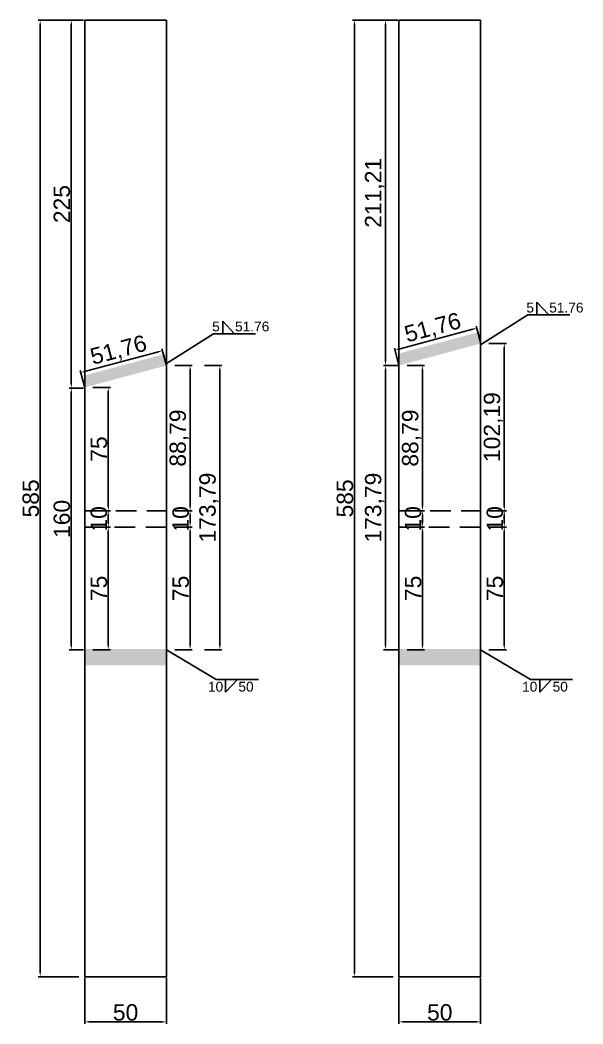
# Model space of a CAD drawing. Header units: millimetres. Extents: x 1455 to 24185, y -7041 to 4772.
# Drawn here: x 2850 to 3194, y 527 to 1141 of the extents above; entities that cross this region are included whole.
import ezdxf

# ---------------------------------------------------------------- set-up
doc = ezdxf.new("R2010")
doc.units = ezdxf.units.MM
doc.linetypes.add('DASHED', pattern=[19.05, 12.7, -6.35])
doc.layers.add('尺寸标注', color=6, linetype='Continuous')
doc.layers.add('焊缝', color=250, linetype='Continuous')
doc.styles.get("Standard").update_dxf_attribs({"font": 'arial.ttf'})
doc.dimstyles.new('ISO-25-JHF', dxfattribs={"dimtxt": 10, "dimasz": 2.5, "dimexe": 1.25, "dimexo": 0.625, "dimtad": 1, "dimtxsty": 'Standard', "dimcen": 2.5, "dimadec": 0, "dimazin": 0, "dimtfac": 1, "dimtmove": 0, "dimatfit": 3, "dimfxl": 1, "dimarcsym": 0})

# ---------------------------------------------------------------- blocks, each defined once
blk = doc.blocks.new('*D669')
at = {"layer": 'Defpoints', "color": 0, "transparency": 16777216}
for p in [(3135.65, 942.9), (3145.66, 942.9), (3135.65, 840.71)]:
    blk.add_point(p, dxfattribs=at)
at = {"layer": '尺寸标注', "color": 0, "lineweight": -2, "transparency": 16777216}
for p, q in [((3136.28, 942.9), (3146.91, 942.9)), ((3145.66, 843.21), (3145.66, 940.4)), ((3136.28, 840.71), (3146.91, 840.71))]:
    blk.add_line(p, q, dxfattribs=at)
at = {"layer": '尺寸标注', "color": 0, "transparency": 16777216}
for points in [[(3145.24, 940.4), (3146.08, 940.4), (3145.66, 942.9)], [(3145.24, 843.21), (3146.08, 843.21), (3145.66, 840.71)]]:
    blk.add_solid(points, dxfattribs=at)
at = {"layer": '尺寸标注', "color": 0, "transparency": 16777216, "insert": (3139.03, 891.81), "char_height": 10, "attachment_point": 5, "rotation": 90}
blk.add_mtext('102,19', dxfattribs=at)
blk = doc.blocks.new('*D691')
at = {"layer": 'Defpoints', "color": 0, "transparency": 16777216}
for p in [(2889.13, 555.71), (2939.13, 555.71), (2939.13, 528.12)]:
    blk.add_point(p, dxfattribs=at)
at = {"layer": '尺寸标注', "color": 0, "lineweight": -2, "transparency": 16777216}
for p, q in [((2889.13, 555.09), (2889.13, 526.87)), ((2939.13, 555.09), (2939.13, 526.87)), ((2891.63, 528.12), (2936.63, 528.12))]:
    blk.add_line(p, q, dxfattribs=at)
at = {"layer": '尺寸标注', "color": 0, "transparency": 16777216}
for points in [[(2891.63, 528.54), (2891.63, 527.71), (2889.13, 528.12)], [(2936.63, 528.54), (2936.63, 527.71), (2939.13, 528.12)]]:
    blk.add_solid(points, dxfattribs=at)
at = {"layer": '尺寸标注', "color": 0, "transparency": 16777216, "insert": (2914.13, 533.85), "char_height": 10, "attachment_point": 5}
blk.add_mtext('50', dxfattribs=at)
blk = doc.blocks.new('*D692')
at = {"layer": 'Defpoints', "color": 0, "transparency": 16777216}
for p in [(2861.93, 1140.71), (2886.19, 1140.71), (2886.19, 555.71)]:
    blk.add_point(p, dxfattribs=at)
at = {"layer": '尺寸标注', "color": 0, "lineweight": -2, "transparency": 16777216}
for p, q in [((2885.57, 1140.71), (2860.68, 1140.71)), ((2861.93, 558.21), (2861.93, 1138.21)), ((2885.57, 555.71), (2860.68, 555.71))]:
    blk.add_line(p, q, dxfattribs=at)
at = {"layer": '尺寸标注', "color": 0, "transparency": 16777216}
for points in [[(2861.52, 1138.21), (2862.35, 1138.21), (2861.93, 1140.71)], [(2861.52, 558.21), (2862.35, 558.21), (2861.93, 555.71)]]:
    blk.add_solid(points, dxfattribs=at)
at = {"layer": '尺寸标注', "color": 0, "transparency": 16777216, "insert": (2856.2, 848.21), "char_height": 10, "attachment_point": 5, "rotation": 90}
blk.add_mtext('585', dxfattribs=at)
blk = doc.blocks.new('*D695')
at = {"layer": 'Defpoints', "color": 0, "transparency": 16777216}
for p in [(2893.57, 916.11), (2903.58, 916.11), (2893.57, 840.71)]:
    blk.add_point(p, dxfattribs=at)
at = {"layer": '尺寸标注', "color": 0, "lineweight": -2, "transparency": 16777216}
for p, q in [((2894.19, 916.11), (2904.83, 916.11)), ((2903.58, 843.21), (2903.58, 913.61)), ((2894.19, 840.71), (2904.83, 840.71))]:
    blk.add_line(p, q, dxfattribs=at)
at = {"layer": '尺寸标注', "color": 0, "transparency": 16777216}
for points in [[(2903.16, 913.61), (2903.99, 913.61), (2903.58, 916.11)], [(2903.16, 843.21), (2903.99, 843.21), (2903.58, 840.71)]]:
    blk.add_solid(points, dxfattribs=at)
at = {"layer": '尺寸标注', "color": 0, "transparency": 16777216, "insert": (2897.87, 878.41), "char_height": 10, "attachment_point": 5, "rotation": 90}
blk.add_mtext('75', dxfattribs=at)
blk = doc.blocks.new('*D696')
at = {"layer": 'Defpoints', "color": 0, "transparency": 16777216}
for p in [(2943.57, 929.51), (2953.58, 929.51), (2943.57, 840.71)]:
    blk.add_point(p, dxfattribs=at)
at = {"layer": '尺寸标注', "color": 0, "lineweight": -2, "transparency": 16777216}
for p, q in [((2944.19, 929.51), (2954.83, 929.51)), ((2953.58, 843.21), (2953.58, 927.01)), ((2944.19, 840.71), (2954.83, 840.71))]:
    blk.add_line(p, q, dxfattribs=at)
at = {"layer": '尺寸标注', "color": 0, "transparency": 16777216}
for points in [[(2953.16, 927.01), (2953.99, 927.01), (2953.58, 929.51)], [(2953.16, 843.21), (2953.99, 843.21), (2953.58, 840.71)]]:
    blk.add_solid(points, dxfattribs=at)
at = {"layer": '尺寸标注', "color": 0, "transparency": 16777216, "insert": (2946.94, 885.11), "char_height": 10, "attachment_point": 5, "rotation": 90}
blk.add_mtext('88,79', dxfattribs=at)
blk = doc.blocks.new('*D701')
at = {"layer": 'Defpoints', "color": 0, "transparency": 16777216}
for p in [(2936.7, 938.58), (2939.13, 929.51), (2889.13, 916.11)]:
    blk.add_point(p, dxfattribs=at)
at = {"layer": '尺寸标注', "color": 0, "lineweight": -2, "transparency": 16777216}
for p, q in [((2938.97, 930.11), (2936.37, 939.78)), ((2889.11, 925.83), (2934.28, 937.93)), ((2888.97, 916.71), (2886.37, 926.39))]:
    blk.add_line(p, q, dxfattribs=at)
at = {"layer": '尺寸标注', "color": 0, "transparency": 16777216}
for points in [[(2934.18, 938.33), (2934.39, 937.53), (2936.7, 938.58)], [(2889, 926.23), (2889.22, 925.42), (2886.7, 925.18)]]:
    blk.add_solid(points, dxfattribs=at)
at = {"layer": '尺寸标注', "color": 0, "transparency": 16777216, "insert": (2909.98, 938.29), "char_height": 10, "attachment_point": 5, "rotation": 15}
blk.add_mtext('51,76', dxfattribs=at)
blk = doc.blocks.new('*D702')
at = {"layer": 'Defpoints', "color": 0, "transparency": 16777216}
for p in [(2893.57, 830.71), (2903.58, 830.71), (2893.57, 755.71)]:
    blk.add_point(p, dxfattribs=at)
at = {"layer": '尺寸标注', "color": 0, "lineweight": -2, "transparency": 16777216}
for p, q in [((2894.19, 830.71), (2904.83, 830.71)), ((2903.58, 758.21), (2903.58, 828.21)), ((2894.19, 755.71), (2904.83, 755.71))]:
    blk.add_line(p, q, dxfattribs=at)
at = {"layer": '尺寸标注', "color": 0, "transparency": 16777216}
for points in [[(2903.16, 828.21), (2903.99, 828.21), (2903.58, 830.71)], [(2903.16, 758.21), (2903.99, 758.21), (2903.58, 755.71)]]:
    blk.add_solid(points, dxfattribs=at)
at = {"layer": '尺寸标注', "color": 0, "transparency": 16777216, "insert": (2897.87, 793.21), "char_height": 10, "attachment_point": 5, "rotation": 90}
blk.add_mtext('75', dxfattribs=at)
blk = doc.blocks.new('*D703')
at = {"layer": 'Defpoints', "color": 0, "transparency": 16777216}
for p in [(2893.57, 840.71), (2903.58, 840.71), (2893.57, 830.71)]:
    blk.add_point(p, dxfattribs=at)
at = {"layer": '尺寸标注', "color": 0, "lineweight": -2, "transparency": 16777216}
for p, q in [((2894.19, 840.71), (2904.83, 840.71)), ((2903.58, 833.21), (2903.58, 838.21)), ((2894.19, 830.71), (2904.83, 830.71))]:
    blk.add_line(p, q, dxfattribs=at)
at = {"layer": '尺寸标注', "color": 0, "transparency": 16777216}
for points in [[(2903.16, 838.21), (2903.99, 838.21), (2903.58, 840.71)], [(2903.16, 833.21), (2903.99, 833.21), (2903.58, 830.71)]]:
    blk.add_solid(points, dxfattribs=at)
at = {"layer": '尺寸标注', "color": 0, "transparency": 16777216, "insert": (2897.85, 835.71), "char_height": 10, "attachment_point": 5, "rotation": 90}
blk.add_mtext('10', dxfattribs=at)
blk = doc.blocks.new('*D681')
at = {"layer": 'Defpoints', "color": 0, "transparency": 16777216}
for p in [(2943.57, 830.71), (2953.58, 830.71), (2943.57, 755.71)]:
    blk.add_point(p, dxfattribs=at)
at = {"layer": '尺寸标注', "color": 0, "lineweight": -2, "transparency": 16777216}
for p, q in [((2944.19, 830.71), (2954.83, 830.71)), ((2953.58, 758.21), (2953.58, 828.21)), ((2944.19, 755.71), (2954.83, 755.71))]:
    blk.add_line(p, q, dxfattribs=at)
at = {"layer": '尺寸标注', "color": 0, "transparency": 16777216}
for points in [[(2953.16, 828.21), (2953.99, 828.21), (2953.58, 830.71)], [(2953.16, 758.21), (2953.99, 758.21), (2953.58, 755.71)]]:
    blk.add_solid(points, dxfattribs=at)
at = {"layer": '尺寸标注', "color": 0, "transparency": 16777216, "insert": (2947.87, 793.21), "char_height": 10, "attachment_point": 5, "rotation": 90}
blk.add_mtext('75', dxfattribs=at)
blk = doc.blocks.new('*D682')
at = {"layer": 'Defpoints', "color": 0, "transparency": 16777216}
for p in [(2943.57, 840.71), (2953.58, 840.71), (2943.57, 830.71)]:
    blk.add_point(p, dxfattribs=at)
at = {"layer": '尺寸标注', "color": 0, "lineweight": -2, "transparency": 16777216}
for p, q in [((2944.19, 840.71), (2954.83, 840.71)), ((2953.58, 833.21), (2953.58, 838.21)), ((2944.19, 830.71), (2954.83, 830.71))]:
    blk.add_line(p, q, dxfattribs=at)
at = {"layer": '尺寸标注', "color": 0, "transparency": 16777216}
for points in [[(2953.16, 838.21), (2953.99, 838.21), (2953.58, 840.71)], [(2953.16, 833.21), (2953.99, 833.21), (2953.58, 830.71)]]:
    blk.add_solid(points, dxfattribs=at)
at = {"layer": '尺寸标注', "color": 0, "transparency": 16777216, "insert": (2947.85, 835.71), "char_height": 10, "attachment_point": 5, "rotation": 90}
blk.add_mtext('10', dxfattribs=at)
blk = doc.blocks.new('*D753')
at = {"layer": 'Defpoints', "color": 0, "transparency": 16777216}
for p in [(2889.13, 1140.71), (2880.95, 915.68), (2889.13, 915.68)]:
    blk.add_point(p, dxfattribs=at)
at = {"layer": '尺寸标注', "color": 0, "lineweight": -2, "transparency": 16777216}
for p, q in [((2888.5, 1140.71), (2879.7, 1140.71)), ((2880.95, 1138.21), (2880.95, 918.18)), ((2888.5, 915.68), (2879.7, 915.68))]:
    blk.add_line(p, q, dxfattribs=at)
at = {"layer": '尺寸标注', "color": 0, "transparency": 16777216}
for points in [[(2880.53, 1138.21), (2881.37, 1138.21), (2880.95, 1140.71)], [(2880.53, 918.18), (2881.37, 918.18), (2880.95, 915.68)]]:
    blk.add_solid(points, dxfattribs=at)
at = {"layer": '尺寸标注', "color": 0, "transparency": 16777216, "insert": (2875.22, 1028.2), "char_height": 10, "attachment_point": 5, "rotation": 90}
blk.add_mtext('225', dxfattribs=at)
blk = doc.blocks.new('*D740')
at = {"layer": 'Defpoints', "color": 0, "transparency": 16777216}
for p in [(2880.95, 915.68), (2889.13, 915.68), (2889.13, 755.68)]:
    blk.add_point(p, dxfattribs=at)
at = {"layer": '尺寸标注', "color": 0, "lineweight": -2, "transparency": 16777216}
for p, q in [((2888.5, 915.68), (2879.7, 915.68)), ((2880.95, 758.18), (2880.95, 913.18)), ((2888.5, 755.68), (2879.7, 755.68))]:
    blk.add_line(p, q, dxfattribs=at)
at = {"layer": '尺寸标注', "color": 0, "transparency": 16777216}
for points in [[(2880.53, 913.18), (2881.37, 913.18), (2880.95, 915.68)], [(2880.53, 758.18), (2881.37, 758.18), (2880.95, 755.68)]]:
    blk.add_solid(points, dxfattribs=at)
at = {"layer": '尺寸标注', "color": 0, "transparency": 16777216, "insert": (2875.22, 835.68), "char_height": 10, "attachment_point": 5, "rotation": 90}
blk.add_mtext('160', dxfattribs=at)
blk = doc.blocks.new('*D741')
at = {"layer": 'Defpoints', "color": 0, "transparency": 16777216}
for p in [(3081.21, 555.71), (3131.21, 555.71), (3131.21, 528.12)]:
    blk.add_point(p, dxfattribs=at)
at = {"layer": '尺寸标注', "color": 0, "lineweight": -2, "transparency": 16777216}
for p, q in [((3081.21, 555.09), (3081.21, 526.87)), ((3131.21, 555.09), (3131.21, 526.87)), ((3083.71, 528.12), (3128.71, 528.12))]:
    blk.add_line(p, q, dxfattribs=at)
at = {"layer": '尺寸标注', "color": 0, "transparency": 16777216}
for points in [[(3083.71, 528.54), (3083.71, 527.71), (3081.21, 528.12)], [(3128.71, 528.54), (3128.71, 527.71), (3131.21, 528.12)]]:
    blk.add_solid(points, dxfattribs=at)
at = {"layer": '尺寸标注', "color": 0, "transparency": 16777216, "insert": (3106.21, 533.85), "char_height": 10, "attachment_point": 5}
blk.add_mtext('50', dxfattribs=at)
blk = doc.blocks.new('*D742')
at = {"layer": 'Defpoints', "color": 0, "transparency": 16777216}
for p in [(3054.02, 1140.71), (3078.28, 1140.71), (3078.28, 555.71)]:
    blk.add_point(p, dxfattribs=at)
at = {"layer": '尺寸标注', "color": 0, "lineweight": -2, "transparency": 16777216}
for p, q in [((3077.65, 1140.71), (3052.77, 1140.71)), ((3054.02, 558.21), (3054.02, 1138.21)), ((3077.65, 555.71), (3052.77, 555.71))]:
    blk.add_line(p, q, dxfattribs=at)
at = {"layer": '尺寸标注', "color": 0, "transparency": 16777216}
for points in [[(3053.6, 1138.21), (3054.43, 1138.21), (3054.02, 1140.71)], [(3053.6, 558.21), (3054.43, 558.21), (3054.02, 555.71)]]:
    blk.add_solid(points, dxfattribs=at)
at = {"layer": '尺寸标注', "color": 0, "transparency": 16777216, "insert": (3048.28, 848.21), "char_height": 10, "attachment_point": 5, "rotation": 90}
blk.add_mtext('585', dxfattribs=at)
blk = doc.blocks.new('*D727')
at = {"layer": 'Defpoints', "color": 0, "transparency": 16777216}
for p in [(3085.65, 929.51), (3095.66, 929.51), (3085.65, 840.71)]:
    blk.add_point(p, dxfattribs=at)
at = {"layer": '尺寸标注', "color": 0, "lineweight": -2, "transparency": 16777216}
for p, q in [((3086.28, 929.51), (3096.91, 929.51)), ((3095.66, 843.21), (3095.66, 927.01)), ((3086.28, 840.71), (3096.91, 840.71))]:
    blk.add_line(p, q, dxfattribs=at)
at = {"layer": '尺寸标注', "color": 0, "transparency": 16777216}
for points in [[(3095.24, 927.01), (3096.08, 927.01), (3095.66, 929.51)], [(3095.24, 843.21), (3096.08, 843.21), (3095.66, 840.71)]]:
    blk.add_solid(points, dxfattribs=at)
at = {"layer": '尺寸标注', "color": 0, "transparency": 16777216, "insert": (3089.03, 885.11), "char_height": 10, "attachment_point": 5, "rotation": 90}
blk.add_mtext('88,79', dxfattribs=at)
blk = doc.blocks.new('*D728')
at = {"layer": 'Defpoints', "color": 0, "transparency": 16777216}
for p in [(3085.65, 830.71), (3095.66, 830.71), (3085.65, 755.71)]:
    blk.add_point(p, dxfattribs=at)
at = {"layer": '尺寸标注', "color": 0, "lineweight": -2, "transparency": 16777216}
for p, q in [((3086.28, 830.71), (3096.91, 830.71)), ((3095.66, 758.21), (3095.66, 828.21)), ((3086.28, 755.71), (3096.91, 755.71))]:
    blk.add_line(p, q, dxfattribs=at)
at = {"layer": '尺寸标注', "color": 0, "transparency": 16777216}
for points in [[(3095.24, 828.21), (3096.08, 828.21), (3095.66, 830.71)], [(3095.24, 758.21), (3096.08, 758.21), (3095.66, 755.71)]]:
    blk.add_solid(points, dxfattribs=at)
at = {"layer": '尺寸标注', "color": 0, "transparency": 16777216, "insert": (3089.95, 793.21), "char_height": 10, "attachment_point": 5, "rotation": 90}
blk.add_mtext('75', dxfattribs=at)
blk = doc.blocks.new('*D729')
at = {"layer": 'Defpoints', "color": 0, "transparency": 16777216}
for p in [(3085.65, 840.71), (3095.66, 840.71), (3085.65, 830.71)]:
    blk.add_point(p, dxfattribs=at)
at = {"layer": '尺寸标注', "color": 0, "lineweight": -2, "transparency": 16777216}
for p, q in [((3086.28, 840.71), (3096.91, 840.71)), ((3095.66, 833.21), (3095.66, 838.21)), ((3086.28, 830.71), (3096.91, 830.71))]:
    blk.add_line(p, q, dxfattribs=at)
at = {"layer": '尺寸标注', "color": 0, "transparency": 16777216}
for points in [[(3095.24, 838.21), (3096.08, 838.21), (3095.66, 840.71)], [(3095.24, 833.21), (3096.08, 833.21), (3095.66, 830.71)]]:
    blk.add_solid(points, dxfattribs=at)
at = {"layer": '尺寸标注', "color": 0, "transparency": 16777216, "insert": (3089.93, 835.71), "char_height": 10, "attachment_point": 5, "rotation": 90}
blk.add_mtext('10', dxfattribs=at)
blk = doc.blocks.new('*D730')
at = {"layer": 'Defpoints', "color": 0, "transparency": 16777216}
for p in [(3135.65, 830.71), (3145.66, 830.71), (3135.65, 755.71)]:
    blk.add_point(p, dxfattribs=at)
at = {"layer": '尺寸标注', "color": 0, "lineweight": -2, "transparency": 16777216}
for p, q in [((3136.28, 830.71), (3146.91, 830.71)), ((3145.66, 758.21), (3145.66, 828.21)), ((3136.28, 755.71), (3146.91, 755.71))]:
    blk.add_line(p, q, dxfattribs=at)
at = {"layer": '尺寸标注', "color": 0, "transparency": 16777216}
for points in [[(3145.24, 828.21), (3146.08, 828.21), (3145.66, 830.71)], [(3145.24, 758.21), (3146.08, 758.21), (3145.66, 755.71)]]:
    blk.add_solid(points, dxfattribs=at)
at = {"layer": '尺寸标注', "color": 0, "transparency": 16777216, "insert": (3139.95, 793.21), "char_height": 10, "attachment_point": 5, "rotation": 90}
blk.add_mtext('75', dxfattribs=at)
blk = doc.blocks.new('*D731')
at = {"layer": 'Defpoints', "color": 0, "transparency": 16777216}
for p in [(3135.65, 840.71), (3145.66, 840.71), (3135.65, 830.71)]:
    blk.add_point(p, dxfattribs=at)
at = {"layer": '尺寸标注', "color": 0, "lineweight": -2, "transparency": 16777216}
for p, q in [((3136.28, 840.71), (3146.91, 840.71)), ((3145.66, 833.21), (3145.66, 838.21)), ((3136.28, 830.71), (3146.91, 830.71))]:
    blk.add_line(p, q, dxfattribs=at)
at = {"layer": '尺寸标注', "color": 0, "transparency": 16777216}
for points in [[(3145.24, 838.21), (3146.08, 838.21), (3145.66, 840.71)], [(3145.24, 833.21), (3146.08, 833.21), (3145.66, 830.71)]]:
    blk.add_solid(points, dxfattribs=at)
at = {"layer": '尺寸标注', "color": 0, "transparency": 16777216, "insert": (3139.93, 835.71), "char_height": 10, "attachment_point": 5, "rotation": 90}
blk.add_mtext('10', dxfattribs=at)
blk = doc.blocks.new('*D732')
at = {"layer": 'Defpoints', "color": 0, "transparency": 16777216}
for p in [(3073.03, 929.47), (3081.21, 929.47), (3081.21, 755.68)]:
    blk.add_point(p, dxfattribs=at)
at = {"layer": '尺寸标注', "color": 0, "lineweight": -2, "transparency": 16777216}
for p, q in [((3080.58, 929.47), (3071.78, 929.47)), ((3073.03, 758.18), (3073.03, 926.97)), ((3080.58, 755.68), (3071.78, 755.68))]:
    blk.add_line(p, q, dxfattribs=at)
at = {"layer": '尺寸标注', "color": 0, "transparency": 16777216}
for points in [[(3072.62, 926.97), (3073.45, 926.97), (3073.03, 929.47)], [(3072.62, 758.18), (3073.45, 758.18), (3073.03, 755.68)]]:
    blk.add_solid(points, dxfattribs=at)
at = {"layer": '尺寸标注', "color": 0, "transparency": 16777216, "insert": (3066.4, 842.58), "char_height": 10, "attachment_point": 5, "rotation": 90}
blk.add_mtext('173,79', dxfattribs=at)
blk = doc.blocks.new('*D715')
at = {"layer": 'Defpoints', "color": 0, "transparency": 16777216}
for p in [(2961.77, 929.51), (2971.78, 929.51), (2961.77, 755.71)]:
    blk.add_point(p, dxfattribs=at)
at = {"layer": '尺寸标注', "color": 0, "lineweight": -2, "transparency": 16777216}
for p, q in [((2962.39, 929.51), (2973.03, 929.51)), ((2971.78, 758.21), (2971.78, 927.01)), ((2962.39, 755.71), (2973.03, 755.71))]:
    blk.add_line(p, q, dxfattribs=at)
at = {"layer": '尺寸标注', "color": 0, "transparency": 16777216}
for points in [[(2971.36, 927.01), (2972.2, 927.01), (2971.78, 929.51)], [(2971.36, 758.21), (2972.2, 758.21), (2971.78, 755.71)]]:
    blk.add_solid(points, dxfattribs=at)
at = {"layer": '尺寸标注', "color": 0, "transparency": 16777216, "insert": (2965.14, 842.61), "char_height": 10, "attachment_point": 5, "rotation": 90}
blk.add_mtext('173,79', dxfattribs=at)
blk = doc.blocks.new('*D716')
at = {"layer": 'Defpoints', "color": 0, "transparency": 16777216}
for p in [(3128.78, 952.31), (3131.21, 943.24), (3081.21, 929.84)]:
    blk.add_point(p, dxfattribs=at)
at = {"layer": '尺寸标注', "color": 0, "lineweight": -2, "transparency": 16777216}
for p, q in [((3081.19, 939.56), (3126.36, 951.66)), ((3131.05, 943.84), (3128.46, 953.51)), ((3081.05, 930.44), (3078.46, 940.12))]:
    blk.add_line(p, q, dxfattribs=at)
at = {"layer": '尺寸标注', "color": 0, "transparency": 16777216}
for points in [[(3126.26, 952.06), (3126.47, 951.26), (3128.78, 952.31)], [(3081.09, 939.96), (3081.3, 939.15), (3078.78, 938.91)]]:
    blk.add_solid(points, dxfattribs=at)
at = {"layer": '尺寸标注', "color": 0, "transparency": 16777216, "insert": (3102.06, 952.02), "char_height": 10, "attachment_point": 5, "rotation": 15}
blk.add_mtext('51,76', dxfattribs=at)
blk = doc.blocks.new('*D756')
at = {"layer": 'Defpoints', "color": 0, "transparency": 16777216}
for p in [(3073.03, 1140.71), (3081.21, 1140.71), (3081.21, 929.47)]:
    blk.add_point(p, dxfattribs=at)
at = {"layer": '尺寸标注', "color": 0, "lineweight": -2, "transparency": 16777216}
for p, q in [((3080.58, 1140.71), (3071.78, 1140.71)), ((3073.03, 931.97), (3073.03, 1138.21)), ((3080.58, 929.47), (3071.78, 929.47))]:
    blk.add_line(p, q, dxfattribs=at)
at = {"layer": '尺寸标注', "color": 0, "transparency": 16777216}
for points in [[(3072.62, 1138.21), (3073.45, 1138.21), (3073.03, 1140.71)], [(3072.62, 931.97), (3073.45, 931.97), (3073.03, 929.47)]]:
    blk.add_solid(points, dxfattribs=at)
at = {"layer": '尺寸标注', "color": 0, "transparency": 16777216, "insert": (3066.4, 1035.09), "char_height": 10, "attachment_point": 5, "rotation": 90}
blk.add_mtext('211,21', dxfattribs=at)

msp = doc.modelspace()

# ---------------------------------------------------------------- hatches: boundary and pattern name
at = {"layer": '焊缝'}
h = msp.add_hatch(color=250, dxfattribs=at)
h.dxf.hatch_style = 1
h.paths.add_polyline_path([(3081.202, 936.8), (3081.202, 929.499), (3131.202, 942.897), (3131.202, 950.198)])
h = msp.add_hatch(color=250, dxfattribs=at)
h.dxf.hatch_style = 1
h.paths.add_polyline_path([(2889.128, 923.411), (2889.128, 916.11), (2939.128, 929.508), (2939.128, 936.809)])
h = msp.add_hatch(color=250, dxfattribs=at)
h.dxf.hatch_style = 1
h.paths.add_polyline_path([(2889.128, 756.143), (2889.128, 746.143), (2939.128, 746.143), (2939.128, 756.143)])
h = msp.add_hatch(color=250, dxfattribs=at)
h.dxf.hatch_style = 1
h.paths.add_polyline_path([(3081.21, 756.143), (3081.21, 746.143), (3131.21, 746.143), (3131.21, 756.143)])

# ---------------------------------------------------------------- linework, layer by layer
for p, q in [((2889.128, 1140.713), (2939.128, 1140.713)), ((2889.128, 555.713), (2889.128, 1140.713)), ((2939.128, 555.713), (2939.128, 1140.713)), ((3081.21, 1140.713), (3131.21, 1140.713)), ((3081.21, 555.713), (3081.21, 1140.713)), ((3131.21, 555.713), (3131.21, 1140.713)), ((2939.128, 555.713), (2889.128, 555.713)), ((3131.21, 555.713), (3081.21, 555.713))]:
    msp.add_line(p, q)
at = {"linetype": 'DASHED'}
for p, q in [((2889.128, 840.713), (2939.128, 840.713)), ((3081.21, 840.713), (3131.21, 840.713)), ((2939.128, 830.713), (2889.128, 830.713)), ((3131.21, 830.713), (3081.21, 830.713))]:
    msp.add_line(p, q, dxfattribs=at)
at = {"layer": '尺寸标注'}
for p, q in [((3165.617, 960.373), (3165.617, 968.138)), ((3165.617, 968.138), (3172.848, 960.373)), ((3131.21, 942.184), (3159.967, 960.373)), ((3185.73, 960.373), (3159.967, 960.373)), ((2973.535, 948.832), (2973.535, 956.596)), ((2973.535, 956.596), (2980.766, 948.832)), ((2939.128, 930.642), (2967.885, 948.832)), ((2993.648, 948.832), (2967.885, 948.832)), ((2939.128, 755.713), (2969.577, 737.523)), ((3131.21, 755.713), (3161.659, 737.523)), ((2995.34, 737.523), (2969.577, 737.523)), ((2975.227, 737.523), (2975.227, 729.758)), ((2975.227, 729.758), (2982.459, 737.523)), ((3187.422, 737.523), (3161.659, 737.523)), ((3167.309, 737.523), (3167.309, 729.758)), ((3167.309, 729.758), (3174.541, 737.523))]:
    msp.add_line(p, q, dxfattribs=at)

# ---------------------------------------------------------------- texts
at = {"layer": '尺寸标注', "char_height": 6}
for s, insert, attachment_point in [('5    51.76', (3159.147, 967.89), 1), ('5    51.76', (2967.065, 956.349), 1), ('10    50', (2964.47, 730.006), 7), ('10    50', (3156.552, 730.006), 7)]:
    msp.add_mtext_dynamic_manual_height_columns(s, width=68.30832, gutter_width=12.5, heights=[0], dxfattribs=dict(at, insert=insert, attachment_point=attachment_point))

# ---------------------------------------------------------------- dimensions: what is measured, and where the dimension line sits
at = {"layer": '尺寸标注'}
for p1, p2, distance, picture, middle in [((2886.194, 555.713), (2886.194, 1140.713), 24.261, '*D692', (2856.203, 848.213)), ((3078.276, 555.713), (3078.276, 1140.713), 24.261, '*D742', (3048.285, 848.213)), ((3081.21, 929.84), (3131.21, 943.238), 9.388, '*D716', (3102.063, 952.016)), ((2889.128, 916.11), (2939.128, 929.508), 9.388, '*D701', (2909.981, 938.285)), ((3135.651, 840.713), (3135.651, 942.905), -10.009, '*D669', (3139.025, 891.809)), ((2943.5686, 840.7126), (2943.5686, 929.5075), -10.0094, '*D696', (2946.9435, 885.1101)), ((2961.769, 755.7126), (2961.769, 929.5075), -10.0094, '*D715', (2965.1439, 842.6101)), ((3081.21, 755.681), (3081.21, 929.47), 8.178, '*D732', (3066.397, 842.575)), ((3085.6506, 840.7126), (3085.6506, 929.5075), -10.0094, '*D727', (3089.0254, 885.1101)), ((2889.128, 755.681), (2889.128, 915.681), 8.178, '*D740', (2875.219, 835.681)), ((2893.569, 755.713), (2893.569, 830.713), -10.009, '*D702', (2897.868, 793.213)), ((2943.569, 755.713), (2943.569, 830.713), -10.009, '*D681', (2947.868, 793.213)), ((3085.651, 755.713), (3085.651, 830.713), -10.009, '*D728', (3089.95, 793.213)), ((3135.651, 755.713), (3135.651, 830.713), -10.009, '*D730', (3139.95, 793.213)), ((2889.128, 555.713), (2939.128, 555.713), -27.59, '*D691', (2914.128, 533.853)), ((3081.21, 555.713), (3131.21, 555.713), -27.59, '*D741', (3106.21, 533.853))]:
    dim = msp.add_aligned_dim(p1=p1, p2=p2, distance=distance, dimstyle='ISO-25-JHF', dxfattribs=at)
    dim.commit()
    dim.dimension.update_dxf_attribs({"geometry": picture, "text_midpoint": middle})
for p1, p2, distance, text, picture, middle in [((2889.128, 1140.713), (2889.128, 915.681), -8.178, '225', '*D753', (2875.219, 1028.197)), ((3081.21, 929.466), (3081.21, 1140.713), 8.178, '211,21', '*D756', (3066.397, 1035.089)), ((2893.569, 840.713), (2893.569, 916.11), -10.009, '75', '*D695', (2897.868, 878.411))]:
    dim = msp.add_aligned_dim(p1=p1, p2=p2, distance=distance, text=text, dimstyle='ISO-25-JHF', dxfattribs=at)
    dim.commit()
    dim.dimension.update_dxf_attribs({"geometry": picture, "text_midpoint": middle})
for base, p1, p2, picture, middle in [((2903.578, 840.713), (2893.569, 830.713), (2893.569, 840.713), '*D703', (2903.578, 835.713)), ((2953.578, 840.713), (2943.569, 830.713), (2943.569, 840.713), '*D682', (2953.578, 835.713)), ((3095.66, 840.713), (3085.651, 830.713), (3085.651, 840.713), '*D729', (3095.66, 835.713)), ((3145.66, 840.713), (3135.651, 830.713), (3135.651, 840.713), '*D731', (3145.66, 835.713))]:
    dim = msp.add_linear_dim(base=base, p1=p1, p2=p2, angle=90, dimstyle='ISO-25-JHF', dxfattribs=at)
    dim.commit()
    dim.dimension.update_dxf_attribs({"geometry": picture, "text_midpoint": middle, "dimtype": 161})

doc.saveas('drawing.dxf')
